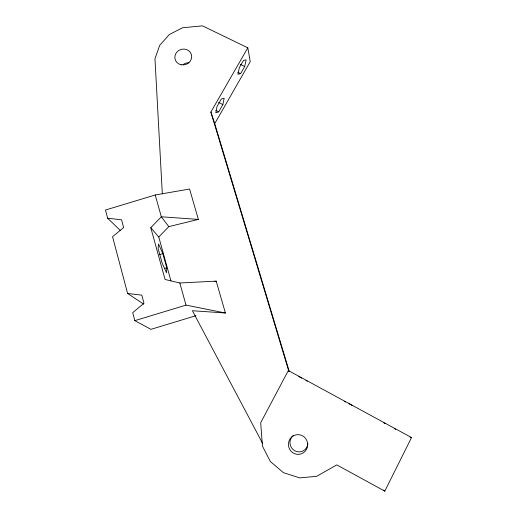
<?xml version="1.0" encoding="UTF-8"?>
<svg xmlns="http://www.w3.org/2000/svg" width="517" height="517" viewBox="0 0 517 517"><rect width="100%" height="100%" fill="white"/><g stroke="black" fill="none" stroke-linecap="round" stroke-linejoin="round"><path stroke-width="0.78" d="M166.758 267.806L166.493 272.737L162.157 263.114L158.118 248.496L158.525 243.94L162.823 253.621L166.758 267.806L164.496 268.491M222.866 104.589L224.171 98.211L221.282 99.07L217.056 106.431L215.789 112.822L218.717 111.834L222.866 104.589L218.555 102.45M244.703 66.512L246.17 59.882L243.513 60.366L239.352 67.611L237.923 74.254L240.612 73.64L244.703 66.512L240.405 64.418M384.797 491.15L411.538 437.556L288.337 370.553L260.691 422.719L262.423 446.055L270.307 461.442L283.381 472.654L299.666 477.895L316.63 476.319L336.8 464.893L384.797 491.15L383.666 489.98M289.165 371.135L214.729 123.634L250.234 61.646L247.817 47.816L202.464 25.85L182.495 27.776L169.343 34.523L159.682 45.38L154.971 58.751L162.312 193.817M288.337 370.553L288.919 371.652L210.871 112.066L247.817 47.816M170.953 280.938L158.771 237.025L168.775 226.627L198.366 219.415L189.59 189.035L155.229 194.987L105.462 210.038L107.639 218.232L120.39 230.563M262.513 443.185L192.382 310.723L225.412 313.005L216.203 281.132L179.826 282.98L165.072 279.477L150.783 227.7L161.317 216.778L198.366 219.415M107.639 218.232L121.54 219.783L123.634 227.558L112.544 236.708L127.609 293.469L141.813 295.155L143.984 303.233L132.707 312.682L134.821 320.65L186.01 305.12L225.412 313.005M195.969 315.68L150.97 329.335L134.821 320.65M159.818 254.532L162.823 253.621M214.678 281.571L216.203 281.132M410 437.227L411.538 437.556M237.749 72.238L240.612 73.64M215.841 110.399L218.717 111.834M298.813 376.602L301.65 378.14M305.909 380.447L307.331 381.216M344.328 401.25L345.666 401.974M348.994 403.777L352.329 405.587M383.866 422.912L385.268 423.675M394.387 428.612L395.628 429.388M127.609 293.469L143.745 304.19M150.783 227.7L158.771 237.025M168.775 226.627L161.317 216.778L155.229 194.987M210.871 112.066L214.729 123.634M179.826 282.98L186.01 305.12M183.102 64.606A8.175 7.619 -18 0 1 189.08 62.803M307.932 443.612A9.241 8.996 80.1 0 1 294.748 450.785A9.241 8.996 80.1 0 1 293.242 435.488M181.163 64.774A8.498 7.891 -18 0 0 191.393 54.531A8.498 7.891 -18 0 0 177.241 51.687A8.498 7.891 -18 0 0 181.163 64.774M290.205 438.7A9.888 9.623 80.3 0 0 297.113 454.333A9.888 9.623 80.3 0 0 306.807 440.503A9.888 9.623 80.3 0 0 290.205 438.7"/></g></svg>
